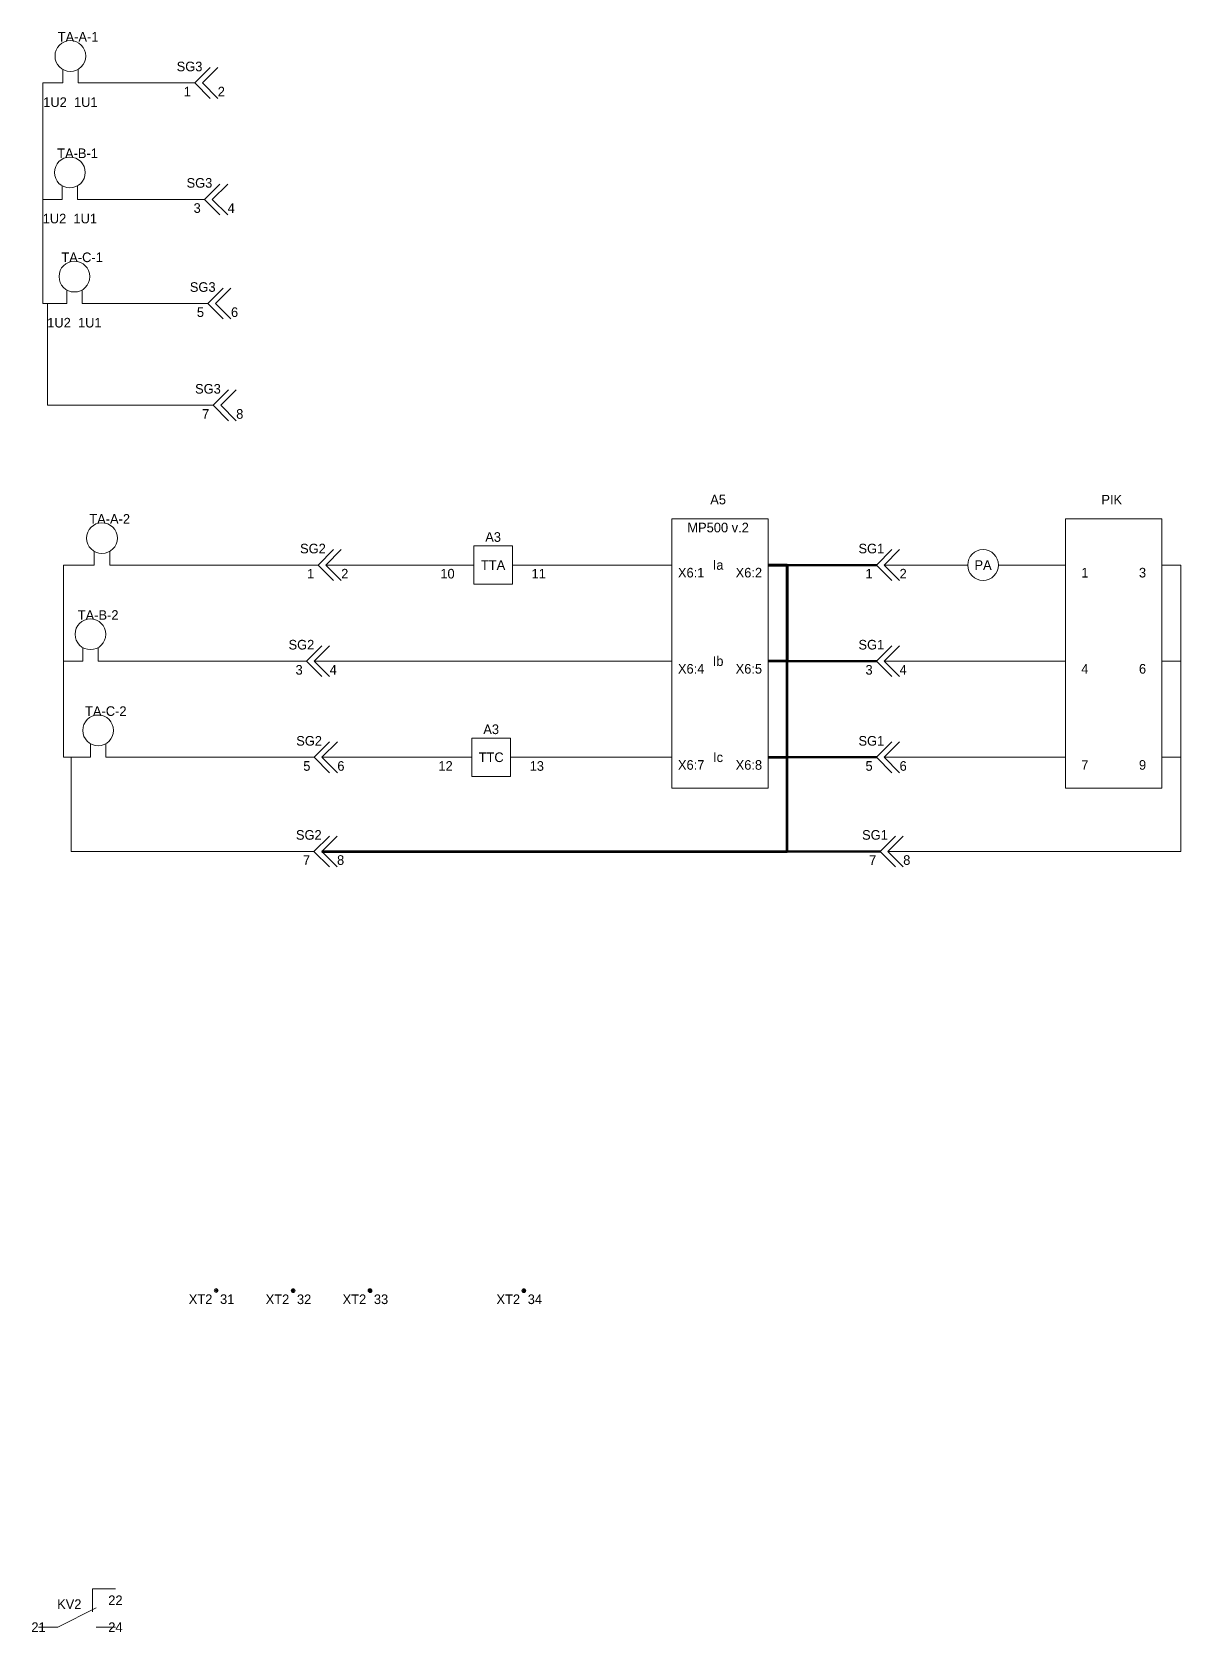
# Model space of a CAD drawing. Header units: millimetres. Extents: x -7 to 1066, y -16 to 1110.
# Drawn here: x 447.1 to 745.9, y 643.5 to 1059.6 of the extents above; entities that cross this region are included whole.
import ezdxf

# ---------------------------------------------------------------- set-up
doc = ezdxf.new("R2010")
doc.units = ezdxf.units.MM

# ---------------------------------------------------------------- blocks, each defined once
blk = doc.blocks.new('A5#X6@1')
at = {"lineweight": 0}
for points in [[(0, 0)], [(0, 0), (25, 0)], [(0, 0), (25, 0), (25, -70)], [(0, 0), (25, 0), (25, -70), (0, -70)], [(0, 0), (25, 0), (25, -70), (0, -70), (0, 0)]]:
    blk.add_lwpolyline(points, dxfattribs=at)
at = {"char_height": 2.5}
for s, insert, attachment_point in [('A5', (12, 5), 5), ('МР500 v.2', (12, -1), 2), ('Ia', (12, -12), 5), ('X6:1', (5, -14), 5), ('X6:2', (20, -14), 5), ('Ib', (12, -37), 5), ('X6:4', (5, -39), 5), ('X6:5', (20, -39), 5), ('Ic', (12, -62), 5), ('X6:7', (5, -64), 5), ('X6:8', (20, -64), 5)]:
    blk.add_mtext(s, dxfattribs=dict(at, insert=insert, attachment_point=attachment_point))
blk = doc.blocks.new('PA#1')
at = {"lineweight": 0}
blk.add_circle((4, 0), 4, dxfattribs=at)
at = {"insert": (4, 0), "char_height": 2.5, "attachment_point": 5}
blk.add_mtext('PA', dxfattribs=at)
blk = doc.blocks.new('PIK#1')
at = {"lineweight": 0}
for points in [[(0, 0)], [(0, 0), (25, 0)], [(0, 0), (25, 0), (25, -70)], [(0, 0), (25, 0), (25, -70), (0, -70)], [(0, 0), (25, 0), (25, -70), (0, -70), (0, 0)]]:
    blk.add_lwpolyline(points, dxfattribs=at)
at = {"char_height": 2.5, "attachment_point": 5}
for s, insert in [('PIK', (12, 5)), ('1', (5, -14)), ('3', (20, -14)), ('4', (5, -39)), ('6', (20, -39)), ('7', (5, -64)), ('9', (20, -64))]:
    blk.add_mtext(s, dxfattribs=dict(at, insert=insert))
blk = doc.blocks.new('A3#10')
at = {"lineweight": 0}
for points in [[(5, 5)], [(5, 5), (15, 5)], [(5, 5), (15, 5), (15, -5)], [(5, 5), (15, 5), (15, -5), (5, -5)], [(5, 5), (15, 5), (15, -5), (5, -5), (5, 5)], [(5, 5), (15, 5), (15, -5), (5, -5), (5, 5)], [(0, 0)], [(0, 0), (5, 0)], [(0, 0), (5, 0)], [(15, 0)], [(15, 0), (20, 0)]]:
    blk.add_lwpolyline(points, dxfattribs=at)
at = {"char_height": 2.5}
for s, insert, attachment_point in [('A3', (10, 6), 8), ('TTA', (10, 0), 5), ('10', (0, -1), 3), ('11', (20, -1), 1)]:
    blk.add_mtext(s, dxfattribs=dict(at, insert=insert, attachment_point=attachment_point))
blk = doc.blocks.new('A3#12')
at = {"lineweight": 0}
for points in [[(5, 5)], [(5, 5), (15, 5)], [(5, 5), (15, 5), (15, -5)], [(5, 5), (15, 5), (15, -5), (5, -5)], [(5, 5), (15, 5), (15, -5), (5, -5), (5, 5)], [(5, 5), (15, 5), (15, -5), (5, -5), (5, 5)], [(0, 0)], [(0, 0), (5, 0)], [(0, 0), (5, 0)], [(15, 0)], [(15, 0), (20, 0)]]:
    blk.add_lwpolyline(points, dxfattribs=at)
at = {"char_height": 2.5}
for s, insert, attachment_point in [('A3', (10, 6), 8), ('TTC', (10, 0), 5), ('12', (0, -1), 3), ('13', (20, -1), 1)]:
    blk.add_mtext(s, dxfattribs=dict(at, insert=insert, attachment_point=attachment_point))
blk = doc.blocks.new('KV2#21')
at = {"lineweight": 0}
for points in [[(14, 4), (14, 10)], [(14, 4), (14, 10), (20, 10)], [(0, 0), (5, 0), (15, 5)], [(0, 0), (5, 0), (15, 5)], [(0, 0)], [(0, 0), (5, 0)], [(14, 4)], [(15, 0)], [(15, 0), (20, 0)], [(15, 0), (20, 0)]]:
    blk.add_lwpolyline(points, dxfattribs=at)
at = {"char_height": 2.5, "attachment_point": 5}
for s, insert in [('KV2', (8, 6)), ('22', (20, 7)), ('21', (0, 0)), ('24', (20, 0))]:
    blk.add_mtext(s, dxfattribs=dict(at, insert=insert))
blk = doc.blocks.new('SG1#1')
at = {"lineweight": 0}
for points in [[(4, 4), (0, 0)], [(4, 4), (0, 0), (4, -4)], [(4, 4), (0, 0), (4, -4)], [(6, 4), (2, 0)], [(6, 4), (2, 0), (6, -4)], [(4, 4)], [(6, 4)]]:
    blk.add_lwpolyline(points, dxfattribs=at)
at = {"char_height": 2.5}
for s, insert, attachment_point in [('SG1', (2, 3), 9), ('1', (-1, -1), 3), ('2', (6, -1), 1)]:
    blk.add_mtext(s, dxfattribs=dict(at, insert=insert, attachment_point=attachment_point))
blk = doc.blocks.new('SG1#3')
at = {"lineweight": 0}
for points in [[(4, 4), (0, 0)], [(4, 4), (0, 0), (4, -4)], [(4, 4), (0, 0), (4, -4)], [(6, 4), (2, 0)], [(6, 4), (2, 0), (6, -4)], [(4, 4)], [(6, 4)]]:
    blk.add_lwpolyline(points, dxfattribs=at)
at = {"char_height": 2.5}
for s, insert, attachment_point in [('SG1', (2, 3), 9), ('3', (-1, -1), 3), ('4', (6, -1), 1)]:
    blk.add_mtext(s, dxfattribs=dict(at, insert=insert, attachment_point=attachment_point))
blk = doc.blocks.new('SG1#5')
at = {"lineweight": 0}
for points in [[(4, 4), (0, 0)], [(4, 4), (0, 0), (4, -4)], [(4, 4), (0, 0), (4, -4)], [(6, 4), (2, 0)], [(6, 4), (2, 0), (6, -4)], [(4, 4)], [(6, 4)]]:
    blk.add_lwpolyline(points, dxfattribs=at)
at = {"char_height": 2.5}
for s, insert, attachment_point in [('SG1', (2, 3), 9), ('5', (-1, -1), 3), ('6', (6, -1), 1)]:
    blk.add_mtext(s, dxfattribs=dict(at, insert=insert, attachment_point=attachment_point))
blk = doc.blocks.new('SG1#7')
at = {"lineweight": 0}
for points in [[(4, 4), (0, 0)], [(4, 4), (0, 0), (4, -4)], [(4, 4), (0, 0), (4, -4)], [(6, 4), (2, 0)], [(6, 4), (2, 0), (6, -4)], [(4, 4)], [(6, 4)]]:
    blk.add_lwpolyline(points, dxfattribs=at)
at = {"char_height": 2.5}
for s, insert, attachment_point in [('SG1', (2, 3), 9), ('7', (-1, -1), 3), ('8', (6, -1), 1)]:
    blk.add_mtext(s, dxfattribs=dict(at, insert=insert, attachment_point=attachment_point))
blk = doc.blocks.new('SG2#1')
at = {"lineweight": 0}
for points in [[(4, 4), (0, 0)], [(4, 4), (0, 0), (4, -4)], [(4, 4), (0, 0), (4, -4)], [(6, 4), (2, 0)], [(6, 4), (2, 0), (6, -4)], [(4, 4)], [(6, 4)]]:
    blk.add_lwpolyline(points, dxfattribs=at)
at = {"char_height": 2.5}
for s, insert, attachment_point in [('SG2', (2, 3), 9), ('1', (-1, -1), 3), ('2', (6, -1), 1)]:
    blk.add_mtext(s, dxfattribs=dict(at, insert=insert, attachment_point=attachment_point))
blk = doc.blocks.new('SG2#3')
at = {"lineweight": 0}
for points in [[(4, 4), (0, 0)], [(4, 4), (0, 0), (4, -4)], [(4, 4), (0, 0), (4, -4)], [(6, 4), (2, 0)], [(6, 4), (2, 0), (6, -4)], [(4, 4)], [(6, 4)]]:
    blk.add_lwpolyline(points, dxfattribs=at)
at = {"char_height": 2.5}
for s, insert, attachment_point in [('SG2', (2, 3), 9), ('3', (-1, -1), 3), ('4', (6, -1), 1)]:
    blk.add_mtext(s, dxfattribs=dict(at, insert=insert, attachment_point=attachment_point))
blk = doc.blocks.new('SG2#5')
at = {"lineweight": 0}
for points in [[(4, 4), (0, 0)], [(4, 4), (0, 0), (4, -4)], [(4, 4), (0, 0), (4, -4)], [(6, 4), (2, 0)], [(6, 4), (2, 0), (6, -4)], [(4, 4)], [(6, 4)]]:
    blk.add_lwpolyline(points, dxfattribs=at)
at = {"char_height": 2.5}
for s, insert, attachment_point in [('SG2', (2, 3), 9), ('5', (-1, -1), 3), ('6', (6, -1), 1)]:
    blk.add_mtext(s, dxfattribs=dict(at, insert=insert, attachment_point=attachment_point))
blk = doc.blocks.new('SG2#7')
at = {"lineweight": 0}
for points in [[(4, 4), (0, 0)], [(4, 4), (0, 0), (4, -4)], [(4, 4), (0, 0), (4, -4)], [(6, 4), (2, 0)], [(6, 4), (2, 0), (6, -4)], [(4, 4)], [(6, 4)]]:
    blk.add_lwpolyline(points, dxfattribs=at)
at = {"char_height": 2.5}
for s, insert, attachment_point in [('SG2', (2, 3), 9), ('7', (-1, -1), 3), ('8', (6, -1), 1)]:
    blk.add_mtext(s, dxfattribs=dict(at, insert=insert, attachment_point=attachment_point))
blk = doc.blocks.new('SG3#1')
at = {"lineweight": 0}
for points in [[(4, 4), (0, 0)], [(4, 4), (0, 0), (4, -4)], [(4, 4), (0, 0), (4, -4)], [(6, 4), (2, 0)], [(6, 4), (2, 0), (6, -4)], [(4, 4)], [(6, 4)]]:
    blk.add_lwpolyline(points, dxfattribs=at)
at = {"char_height": 2.5}
for s, insert, attachment_point in [('SG3', (2, 3), 9), ('1', (-1, -1), 3), ('2', (6, -1), 1)]:
    blk.add_mtext(s, dxfattribs=dict(at, insert=insert, attachment_point=attachment_point))
blk = doc.blocks.new('SG3#3')
at = {"lineweight": 0}
for points in [[(4, 4), (0, 0)], [(4, 4), (0, 0), (4, -4)], [(4, 4), (0, 0), (4, -4)], [(6, 4), (2, 0)], [(6, 4), (2, 0), (6, -4)], [(4, 4)], [(6, 4)]]:
    blk.add_lwpolyline(points, dxfattribs=at)
at = {"char_height": 2.5}
for s, insert, attachment_point in [('SG3', (2, 3), 9), ('3', (-1, -1), 3), ('4', (6, -1), 1)]:
    blk.add_mtext(s, dxfattribs=dict(at, insert=insert, attachment_point=attachment_point))
blk = doc.blocks.new('SG3#5')
at = {"lineweight": 0}
for points in [[(4, 4), (0, 0)], [(4, 4), (0, 0), (4, -4)], [(4, 4), (0, 0), (4, -4)], [(6, 4), (2, 0)], [(6, 4), (2, 0), (6, -4)], [(4, 4)], [(6, 4)]]:
    blk.add_lwpolyline(points, dxfattribs=at)
at = {"char_height": 2.5}
for s, insert, attachment_point in [('SG3', (2, 3), 9), ('5', (-1, -1), 3), ('6', (6, -1), 1)]:
    blk.add_mtext(s, dxfattribs=dict(at, insert=insert, attachment_point=attachment_point))
blk = doc.blocks.new('SG3#7')
at = {"lineweight": 0}
for points in [[(4, 4), (0, 0)], [(4, 4), (0, 0), (4, -4)], [(4, 4), (0, 0), (4, -4)], [(6, 4), (2, 0)], [(6, 4), (2, 0), (6, -4)], [(4, 4)], [(6, 4)]]:
    blk.add_lwpolyline(points, dxfattribs=at)
at = {"char_height": 2.5}
for s, insert, attachment_point in [('SG3', (2, 3), 9), ('7', (-1, -1), 3), ('8', (6, -1), 1)]:
    blk.add_mtext(s, dxfattribs=dict(at, insert=insert, attachment_point=attachment_point))
blk = doc.blocks.new('XT2#31')
at = {"lineweight": 0}
for radius in [0.5, 0.3, 0.1]:
    blk.add_circle((0, 0), radius, dxfattribs=at)
at = {"char_height": 2.5}
for s, insert, attachment_point in [('XT2', (-1, -1), 3), ('31', (1, -1), 1)]:
    blk.add_mtext(s, dxfattribs=dict(at, insert=insert, attachment_point=attachment_point))
blk = doc.blocks.new('XT2#32')
at = {"lineweight": 0}
for radius in [0.5, 0.3, 0.1]:
    blk.add_circle((0, 0), radius, dxfattribs=at)
at = {"char_height": 2.5}
for s, insert, attachment_point in [('XT2', (-1, -1), 3), ('32', (1, -1), 1)]:
    blk.add_mtext(s, dxfattribs=dict(at, insert=insert, attachment_point=attachment_point))
blk = doc.blocks.new('XT2#33')
at = {"lineweight": 0}
for radius in [0.5, 0.3, 0.1]:
    blk.add_circle((0, 0), radius, dxfattribs=at)
at = {"char_height": 2.5}
for s, insert, attachment_point in [('XT2', (-1, -1), 3), ('33', (1, -1), 1)]:
    blk.add_mtext(s, dxfattribs=dict(at, insert=insert, attachment_point=attachment_point))
blk = doc.blocks.new('XT2#34')
at = {"lineweight": 0}
for radius in [0.5, 0.3, 0.1]:
    blk.add_circle((0, 0), radius, dxfattribs=at)
at = {"char_height": 2.5}
for s, insert, attachment_point in [('XT2', (-1, -1), 3), ('34', (1, -1), 1)]:
    blk.add_mtext(s, dxfattribs=dict(at, insert=insert, attachment_point=attachment_point))
blk = doc.blocks.new('TA-A#1И1')
at = {"lineweight": 0}
for points in [[(-4, 3.5)], [(-4, 3.5), (-4, 0)], [(0, 0), (0, 3.5)], [(0, 0), (0, 3.5)], [(0, 0)]]:
    blk.add_lwpolyline(points, dxfattribs=at)
blk.add_circle((-2, 7), 4, dxfattribs=at)
at = {"char_height": 2.5, "attachment_point": 5}
for s, insert in [('TA-A-1', (0, 12)), ('1U2', (-6, -5)), ('1U1', (2, -5))]:
    blk.add_mtext(s, dxfattribs=dict(at, insert=insert))
blk = doc.blocks.new('TA-A#2И1')
at = {"lineweight": 0}
for points in [[(-4, 3.5)], [(-4, 3.5), (-4, 0)], [(0, 0), (0, 3.5)], [(0, 0), (0, 3.5)], [(0, 0)]]:
    blk.add_lwpolyline(points, dxfattribs=at)
blk.add_circle((-2, 7), 4, dxfattribs=at)
at = {"insert": (0, 12), "char_height": 2.5, "attachment_point": 5}
blk.add_mtext('TA-A-2', dxfattribs=at)
blk = doc.blocks.new('TA-B#1И1')
at = {"lineweight": 0}
for points in [[(-4, 3.5)], [(-4, 3.5), (-4, 0)], [(0, 0), (0, 3.5)], [(0, 0), (0, 3.5)], [(0, 0)]]:
    blk.add_lwpolyline(points, dxfattribs=at)
blk.add_circle((-2, 7), 4, dxfattribs=at)
at = {"char_height": 2.5, "attachment_point": 5}
for s, insert in [('TA-B-1', (0, 12)), ('1U2', (-6, -5)), ('1U1', (2, -5))]:
    blk.add_mtext(s, dxfattribs=dict(at, insert=insert))
blk = doc.blocks.new('TA-B#2И1')
at = {"lineweight": 0}
for points in [[(-4, 3.5)], [(-4, 3.5), (-4, 0)], [(0, 0), (0, 3.5)], [(0, 0), (0, 3.5)], [(0, 0)]]:
    blk.add_lwpolyline(points, dxfattribs=at)
blk.add_circle((-2, 7), 4, dxfattribs=at)
at = {"insert": (0, 12), "char_height": 2.5, "attachment_point": 5}
blk.add_mtext('TA-B-2', dxfattribs=at)
blk = doc.blocks.new('TA-C#1И1')
at = {"lineweight": 0}
for points in [[(-4, 3.5)], [(-4, 3.5), (-4, 0)], [(0, 0), (0, 3.5)], [(0, 0), (0, 3.5)], [(0, 0)]]:
    blk.add_lwpolyline(points, dxfattribs=at)
blk.add_circle((-2, 7), 4, dxfattribs=at)
at = {"char_height": 2.5, "attachment_point": 5}
for s, insert in [('TA-C-1', (0, 12)), ('1U2', (-6, -5)), ('1U1', (2, -5))]:
    blk.add_mtext(s, dxfattribs=dict(at, insert=insert))
blk = doc.blocks.new('TA-C#2И1')
at = {"lineweight": 0}
for points in [[(-4, 3.5)], [(-4, 3.5), (-4, 0)], [(0, 0), (0, 3.5)], [(0, 0), (0, 3.5)], [(0, 0)]]:
    blk.add_lwpolyline(points, dxfattribs=at)
blk.add_circle((-2, 7), 4, dxfattribs=at)
at = {"insert": (0, 12), "char_height": 2.5, "attachment_point": 5}
blk.add_mtext('TA-C-2', dxfattribs=at)

msp = doc.modelspace()

# ---------------------------------------------------------------- linework, layer by layer
at = {"linetype": 'continuous', "lineweight": 0}
for points in [[(455.091495, 1046.358212), (450.091495, 1046.358212), (450.091495, 1046.358212), (449.952497, 1046.358212), (449.952497, 1016.079862), (449.952497, 1016.079862), (449.952497, 1016.079862), (454.952497, 1016.079862)], [(489.41476, 1046.358212), (484.41476, 1046.358212), (484.41476, 1046.358212), (484.41476, 1046.358212), (464.091495, 1046.358212), (464.091495, 1046.358212), (464.091495, 1046.358212), (459.091495, 1046.358212)], [(454.952497, 1016.079862), (449.952497, 1016.079862), (449.952497, 1016.079862), (449.952497, 1016.079862), (449.952497, 989.003431), (451.13522, 989.003431), (451.13522, 989.003431), (456.13522, 989.003431)], [(491.985034, 1016.079862), (486.985034, 1016.079862), (486.985034, 1016.079862), (486.985034, 1016.079862), (463.952497, 1016.079862), (463.952497, 1016.079862), (463.952497, 1016.079862), (458.952497, 1016.079862)], [(494.197802, 962.537146), (489.197802, 962.537146), (489.197802, 962.537146), (451.13522, 962.537146), (451.13522, 989.003431), (451.13522, 989.003431), (451.13522, 989.003431), (456.13522, 989.003431)], [(492.841793, 989.003431), (487.841793, 989.003431), (487.841793, 989.003431), (487.841793, 989.003431), (465.13522, 989.003431), (465.13522, 989.003431), (465.13522, 989.003431), (460.13522, 989.003431)], [(463.301821, 921), (458.301821, 921), (458.301821, 921), (455.301821, 921), (455.301821, 896), (455.301821, 896), (455.301821, 896), (460.301821, 896)], [(521.5, 921), (516.5, 921), (516.5, 921), (516.5, 921), (472.301821, 921), (472.301821, 921), (472.301821, 921), (467.301821, 921)], [(557, 921), (552, 921), (552, 921), (552, 921), (528.5, 921), (528.5, 921), (528.5, 921), (523.5, 921)], [(523.5, 921), (528.5, 921), (528.5, 921), (528.5, 921), (552, 921), (552, 921), (552, 921), (557, 921)], [(577, 921), (582, 921), (582, 921), (582, 921), (608.5, 921), (608.5, 921), (608.5, 921), (613.5, 921)], [(668.686046, 921), (673.686046, 921), (673.686046, 921), (673.686046, 921), (685.397559, 921), (685.397559, 921), (685.397559, 921), (690.397559, 921)], [(669.632231, 846.533323), (674.632231, 846.533323), (674.632231, 846.533323), (745.857556, 846.533323), (745.857556, 921), (745.857556, 921), (745.857556, 921), (740.857556, 921)], [(698.397559, 921), (703.397559, 921), (703.397559, 921), (703.397559, 921), (710.857556, 921), (710.857556, 921), (710.857556, 921), (715.857556, 921)], [(740.857556, 921), (745.857556, 921), (745.857556, 921), (745.857556, 921), (745.857556, 896), (745.857556, 896), (745.857556, 896), (740.857556, 896)], [(460.301821, 896), (455.301821, 896), (455.301821, 896), (455.301821, 896), (455.301821, 871), (457.301821, 871), (457.301821, 871), (462.301821, 871)], [(518.5, 896), (513.5, 896), (513.5, 896), (513.5, 896), (469.301821, 896), (469.301821, 896), (469.301821, 896), (464.301821, 896)], [(520.5, 896), (525.5, 896), (525.5, 896), (525.5, 896), (608.5, 896), (608.5, 896), (608.5, 896), (613.5, 896)], [(668.686046, 896), (673.686046, 896), (673.686046, 896), (673.686046, 896), (710.857556, 896), (710.857556, 896), (710.857556, 896), (715.857556, 896)], [(740.857556, 871), (745.857556, 871), (745.857556, 871), (745.857556, 871), (745.857556, 896), (745.857556, 896), (745.857556, 896), (740.857556, 896)], [(520.424302, 846.533323), (515.424302, 846.533323), (515.424302, 846.533323), (457.301821, 846.533323), (457.301821, 871), (457.301821, 871), (457.301821, 871), (462.301821, 871)], [(520.5, 871), (515.5, 871), (515.5, 871), (515.5, 871), (471.301821, 871), (471.301821, 871), (471.301821, 871), (466.301821, 871)], [(556.5, 871), (551.5, 871), (551.5, 871), (551.5, 871), (527.5, 871), (527.5, 871), (527.5, 871), (522.5, 871)], [(522.5, 871), (527.5, 871), (527.5, 871), (527.5, 871), (551.5, 871), (551.5, 871), (551.5, 871), (556.5, 871)], [(576.5, 871), (581.5, 871), (581.5, 871), (581.5, 871), (608.5, 871), (608.5, 871), (608.5, 871), (613.5, 871)], [(668.686046, 871), (673.686046, 871), (673.686046, 871), (673.686046, 871), (710.857556, 871), (710.857556, 871), (710.857556, 871), (715.857556, 871)]]:
    msp.add_lwpolyline(points, dxfattribs=at)
at = {"lineweight": 100}
for points in [[(522.424302, 846.533323), (527.424302, 846.533323), (527.424302, 846.533323), (643.5, 846.533323), (643.5, 921), (643.5, 921), (643.5, 921), (638.5, 921)], [(638.5, 921), (643.5, 921), (643.5, 921), (643.5, 921), (643.5, 896), (643.5, 896), (643.5, 896), (638.5, 896)], [(638.5, 871), (643.5, 871), (643.5, 871), (643.5, 871), (643.5, 896), (643.5, 896), (643.5, 896), (638.5, 896)]]:
    msp.add_lwpolyline(points, dxfattribs=at)
at = {"linetype": 'continuous', "lineweight": 50}
for points in [[(638.5, 921), (643.5, 921), (643.5, 921), (643.5, 921), (661.686046, 921), (661.686046, 921), (661.686046, 921), (666.686046, 921)], [(638.5, 896), (643.5, 896), (643.5, 896), (643.5, 896), (661.686046, 896), (661.686046, 896), (661.686046, 896), (666.686046, 896)], [(638.5, 871), (643.5, 871), (643.5, 871), (643.5, 871), (661.686046, 871), (661.686046, 871), (661.686046, 871), (666.686046, 871)], [(522.424302, 846.533323), (527.424302, 846.533323), (527.424302, 846.533323), (527.424302, 846.533323), (662.632231, 846.533323), (662.632231, 846.533323), (662.632231, 846.533323), (667.632231, 846.533323)]]:
    msp.add_lwpolyline(points, dxfattribs=at)

# ---------------------------------------------------------------- block references
for name, p in [('TA-A#1И1', (459.091495, 1046.358212)), ('SG3#1', (489.41476, 1046.358212)), ('TA-B#1И1', (458.952497, 1016.079862)), ('SG3#3', (491.985034, 1016.079862)), ('TA-C#1И1', (460.13522, 989.003431)), ('SG3#5', (492.841793, 989.003431)), ('SG3#7', (494.197802, 962.537146)), ('A5#X6@1', (613.5, 933)), ('PIK#1', (715.857556, 933)), ('TA-A#2И1', (467.301821, 921)), ('A3#10', (557, 921)), ('SG2#1', (521.5, 921)), ('SG1#1', (666.686046, 921)), ('PA#1', (690.397559, 921)), ('TA-B#2И1', (464.301821, 896)), ('SG2#3', (518.5, 896)), ('SG1#3', (666.686046, 896)), ('TA-C#2И1', (466.301821, 871)), ('A3#12', (556.5, 871)), ('SG2#5', (520.5, 871)), ('SG1#5', (666.686046, 871)), ('SG2#7', (520.424302, 846.533323)), ('SG1#7', (667.632231, 846.533323)), ('XT2#31', (495, 732.34848)), ('XT2#32', (515, 732.31201)), ('XT2#33', (535, 732.323584)), ('XT2#34', (575, 732.323584)), ('KV2#21', (448.799512, 644.799178))]:
    msp.add_blockref(name, p)

doc.saveas('drawing.dxf')
